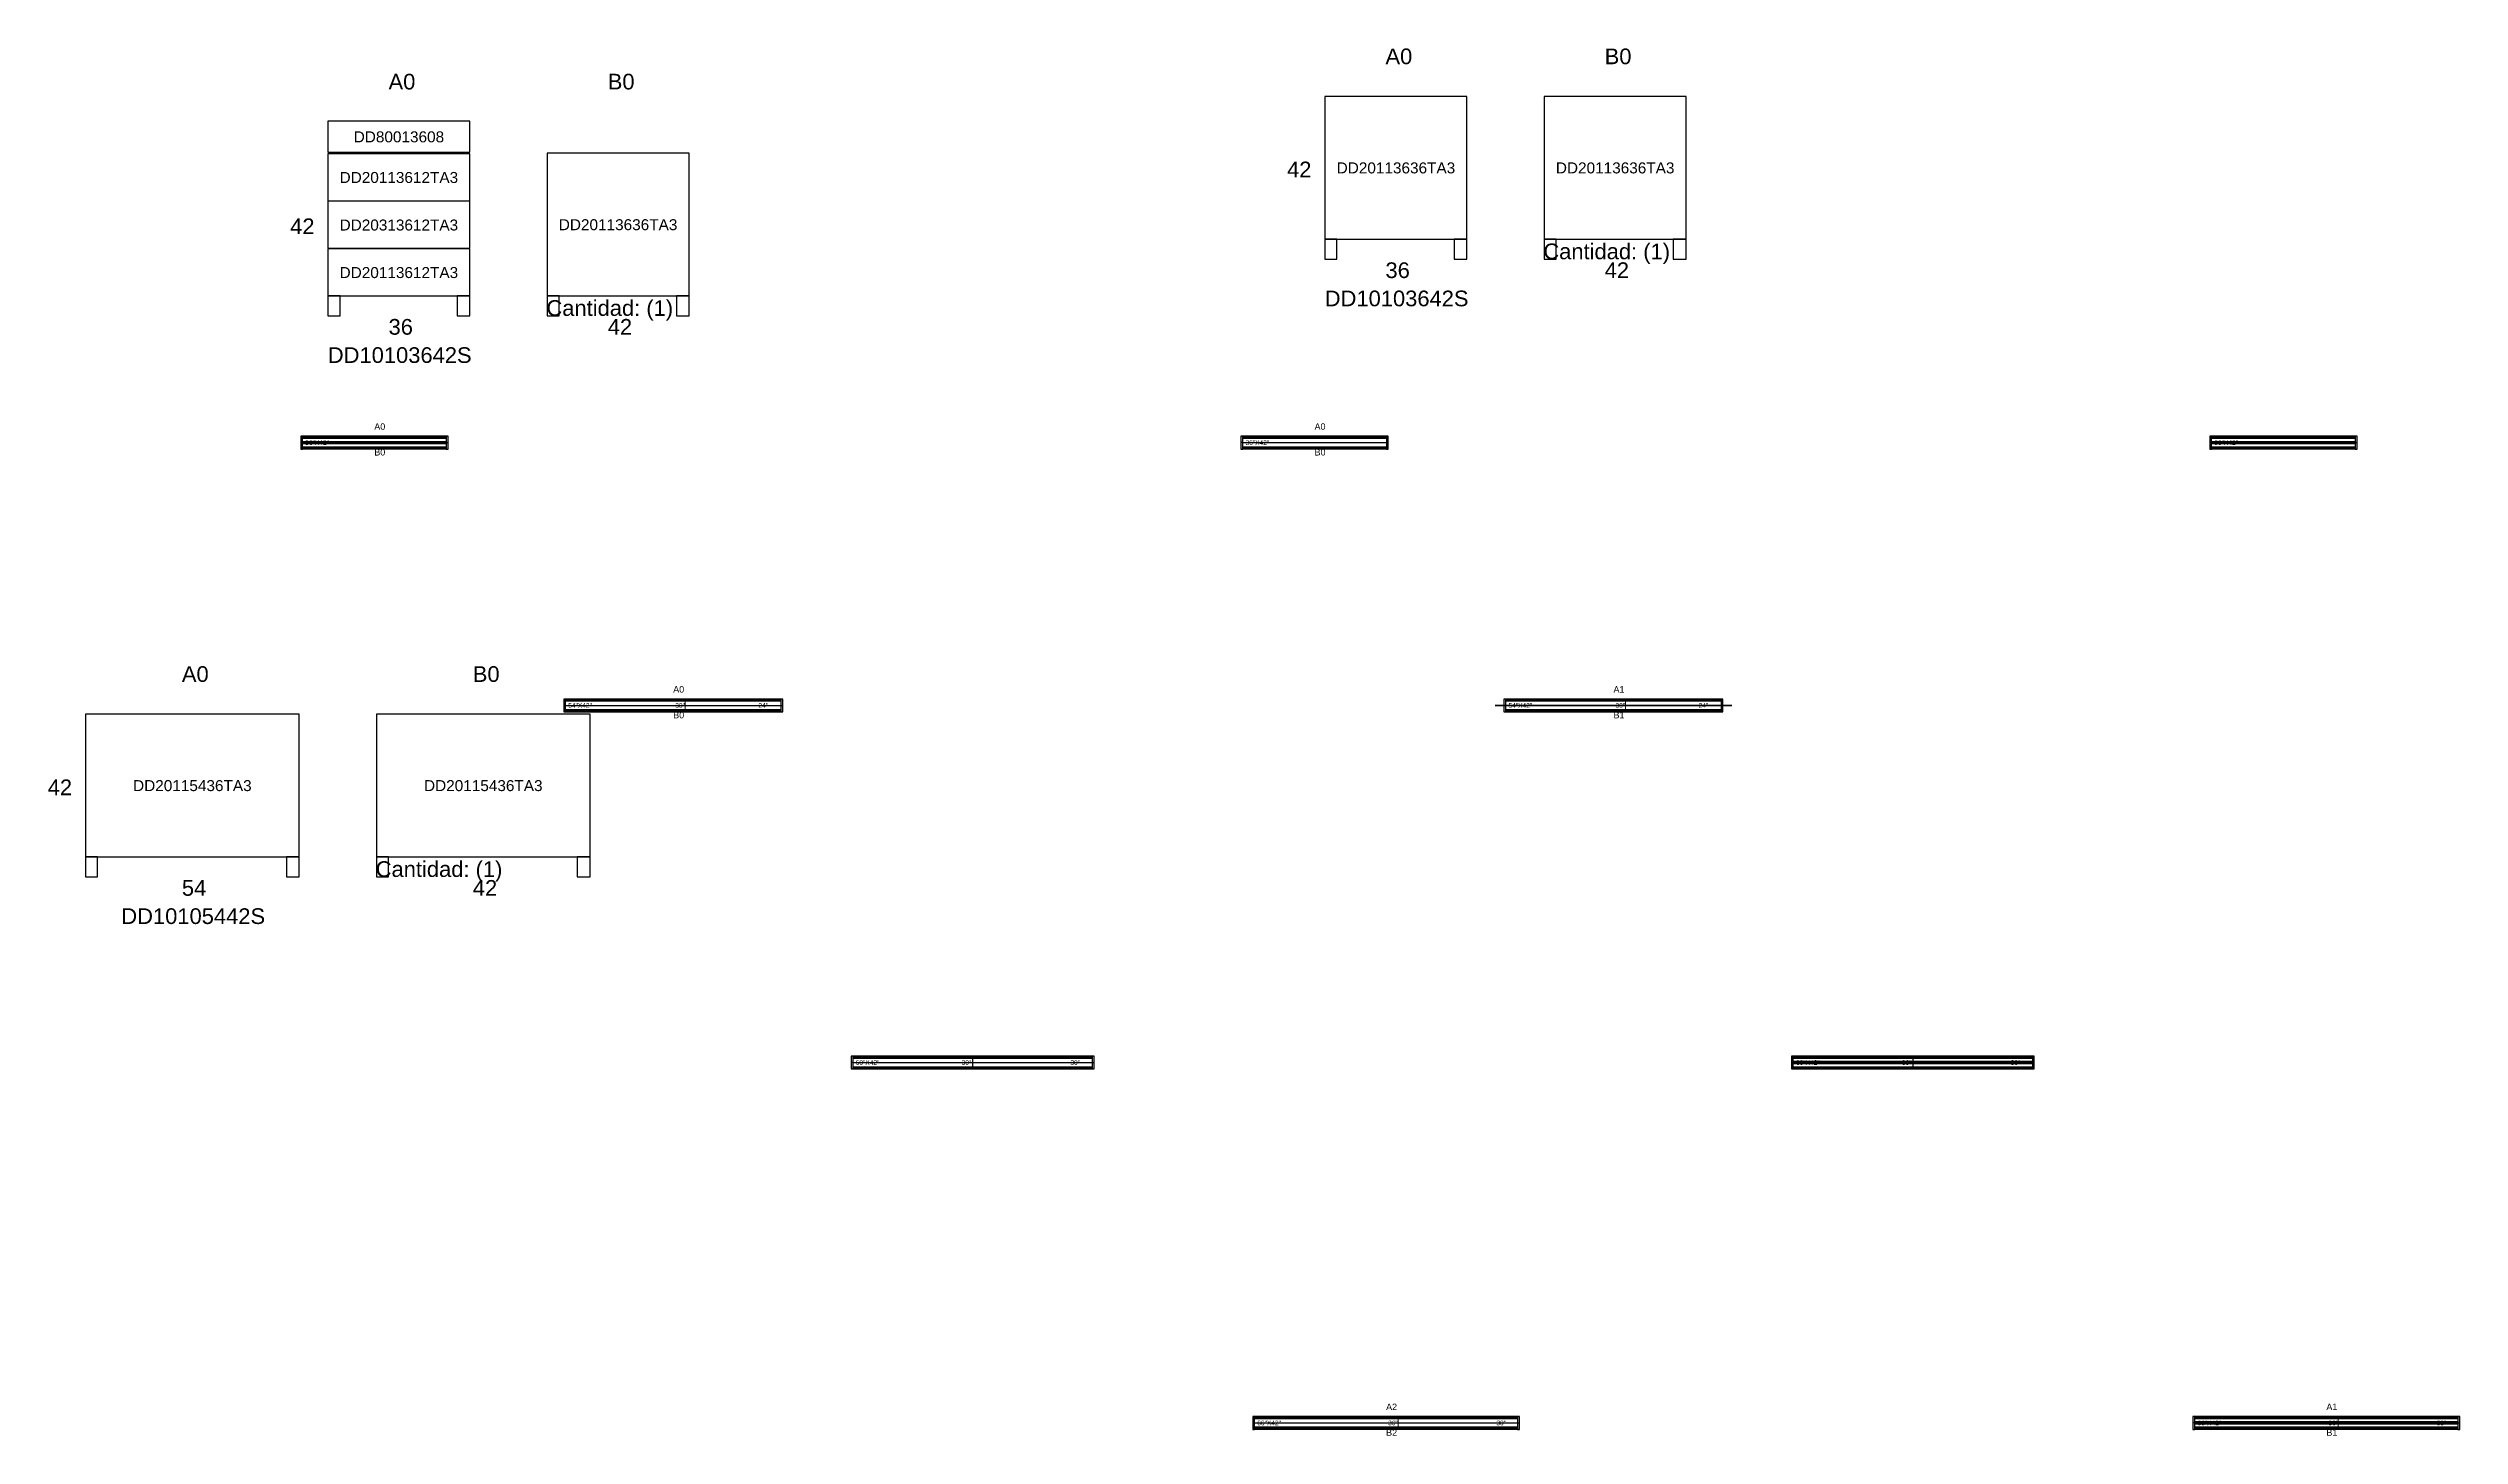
# Model space of a CAD drawing. Header units: millimetres. Extents: x 1377.1 to 1407.3, y 1790.1 to 1799.1.
# Drawn here: x 1377.13 to 1392.5, y 1790.27 to 1799.11 of the extents above; entities that cross this region are included whole.
import ezdxf

# ---------------------------------------------------------------- set-up
doc = ezdxf.new("R2010")
doc.units = ezdxf.units.MM
doc.layers.add('DD2D', color=7, linetype='Continuous')
doc.layers.add('DDReportes', color=7, linetype='Continuous')
doc.styles.get("Standard").update_dxf_attribs({"font": 'arial.ttf'})

# ---------------------------------------------------------------- blocks, each defined once
blk = doc.blocks.new('DD101036422D')
at = {"color": 1, "linetype": 'Continuous', "lineweight": 0}
for p, q in [((0, -0.025), (0, 0.025)), ((0.002, 0.027), (0.021, 0.027)), ((0.002, 0.027), (0.022, 0.027)), ((0.075, 0.027), (0.021, 0.027)), ((0.075, 0.027), (0.075, 0.027)), ((0.076, 0.026), (0.076, 0.034)), ((0.838, 0.034), (0.076, 0.034)), ((0.838, 0.034), (0.838, 0.026)), ((0.84, 0.027), (0.894, 0.027)), ((0.84, 0.027), (0.84, 0.027)), ((0.913, 0.027), (0.893, 0.027)), ((0.913, 0.027), (0.894, 0.027)), ((0.915, -0.025), (0.915, 0.025)), ((0.025, -0.028), (0.002, -0.028)), ((0.025, -0.028), (0.075, -0.028)), ((0.075, -0.028), (0.075, -0.028)), ((0.076, -0.034), (0.076, -0.026)), ((0.838, -0.034), (0.076, -0.034)), ((0.838, -0.026), (0.838, -0.034)), ((0.89, -0.028), (0.84, -0.028)), ((0.84, -0.028), (0.84, -0.028)), ((0.89, -0.028), (0.913, -0.028))]:
    blk.add_line(p, q, dxfattribs=at)
at = {"color": 1}
for p, q in [((0.454, 0.038), (0.461, 0.031)), ((0.454, 0.031), (0.461, 0.038)), ((0.454, -0.038), (0.461, -0.031)), ((0.454, -0.031), (0.461, -0.038))]:
    blk.add_line(p, q, dxfattribs=at)
for centre in [(0.407, -0.034), (0.507, -0.034)]:
    blk.add_circle(centre, 0.005, dxfattribs=at)
at = {"color": 1, "linetype": 'Continuous', "lineweight": 0}
for centre, radius, start, end in [((0.002, 0.025), 0.00203, 90, 180), ((0.075, 0.026), 0.00151, 10.021, 90), ((0.075, 0.026), 0.00151, 0, 10.021), ((0.84, 0.026), 0.00151, 169.979, 180), ((0.84, 0.026), 0.00151, 169.979, 180), ((0.84, 0.026), 0.00151, 90, 169.979), ((0.913, 0.025), 0.00203, 0, 90), ((0.002, -0.025), 0.00203, 180, 270), ((0.075, -0.026), 0.00151, 270, 349.979), ((0.075, -0.026), 0.00151, 349.979, 0), ((0.84, -0.026), 0.00151, 180, 190.021), ((0.84, -0.026), 0.00151, 180, 190.021), ((0.84, -0.026), 0.00151, 190.021, 270), ((0.913, -0.025), 0.00203, 270, 0)]:
    blk.add_arc(centre, radius, start, end, dxfattribs=at)
at = {"color": 1}
for p in [(0.458, 0.034), (0.458, -0.034)]:
    blk.add_point(p, dxfattribs=at)
at = {"insert": (0.017, 0.015), "char_height": 0.03, "attachment_point": 1}
blk.add_mtext_dynamic_manual_height_columns('36"X42"', width=75.49402, gutter_width=12.5, heights=[0], dxfattribs=at)
blk = doc.blocks.new('SPACE_DD10103642')
blk.add_blockref('DD101036422D', (0, 0))
blk = doc.blocks.new('DD3021422D')
for p, q in [((0, 0.041), (0, -0.041)), ((0.012, 0.041), (0, 0.041)), ((0.012, -0.041), (0.012, 0.041)), ((0, -0.041), (0.012, -0.041))]:
    blk.add_line(p, q)
blk = doc.blocks.new('SPACE_DD302142')
blk.add_blockref('DD3021422D', (0, 0))
blk = doc.blocks.new('DD101060422D')
at = {"color": 1, "linetype": 'Continuous', "lineweight": 0}
for p, q in [((0, -0.025), (0, 0.025)), ((0.002, 0.027), (0.021, 0.027)), ((0.002, 0.027), (0.022, 0.027)), ((0.075, 0.027), (0.021, 0.027)), ((0.075, 0.027), (0.075, 0.027)), ((0.076, 0.026), (0.076, 0.034)), ((1.448, 0.034), (0.076, 0.034)), ((1.448, 0.034), (1.448, 0.026)), ((1.449, 0.027), (1.503, 0.027)), ((1.449, 0.027), (1.449, 0.027)), ((1.522, 0.027), (1.502, 0.027)), ((1.522, 0.027), (1.503, 0.027)), ((1.524, -0.025), (1.524, 0.025)), ((0.025, -0.028), (0.002, -0.028)), ((0.025, -0.028), (0.075, -0.028)), ((0.075, -0.028), (0.075, -0.028)), ((0.076, -0.034), (0.076, -0.026)), ((1.448, -0.034), (0.076, -0.034)), ((1.448, -0.026), (1.448, -0.034)), ((1.499, -0.028), (1.449, -0.028)), ((1.449, -0.028), (1.449, -0.028)), ((1.499, -0.028), (1.522, -0.028))]:
    blk.add_line(p, q, dxfattribs=at)
at = {"color": 1}
for p, q in [((0.758, 0.038), (0.766, 0.031)), ((0.758, 0.031), (0.766, 0.038)), ((0.762, 0.034), (0.762, -0.034)), ((0.758, -0.038), (0.766, -0.031)), ((0.758, -0.031), (0.766, -0.038))]:
    blk.add_line(p, q, dxfattribs=at)
for centre in [(0.712, -0.034), (0.812, -0.034)]:
    blk.add_circle(centre, 0.005, dxfattribs=at)
at = {"color": 1, "linetype": 'Continuous', "lineweight": 0}
for centre, radius, start, end in [((0.002, 0.025), 0.00203, 90, 180), ((0.075, 0.026), 0.00151, 10.021, 90), ((0.075, 0.026), 0.00151, 0, 10.021), ((1.449, 0.026), 0.00151, 169.979, 180), ((1.449, 0.026), 0.00151, 169.979, 180), ((1.449, 0.026), 0.00151, 90, 169.979), ((1.522, 0.025), 0.00203, 0, 90), ((0.002, -0.025), 0.00203, 180, 270), ((0.075, -0.026), 0.00151, 270, 349.979), ((0.075, -0.026), 0.00151, 349.979, 0), ((1.449, -0.026), 0.00151, 180, 190.021), ((1.449, -0.026), 0.00151, 180, 190.021), ((1.449, -0.026), 0.00151, 190.021, 270), ((1.522, -0.025), 0.00203, 270, 0)]:
    blk.add_arc(centre, radius, start, end, dxfattribs=at)
at = {"color": 1}
for p in [(0.762, 0.034), (0.762, -0.034)]:
    blk.add_point(p, dxfattribs=at)
at = {"char_height": 0.03, "attachment_point": 1}
for s, insert in [('60"X42"', (0.017, 0.015)), ('30"', (0.692, 0.015)), ('30"', (1.385, 0.015))]:
    blk.add_mtext_dynamic_manual_height_columns(s, width=75.49402, gutter_width=12.5, heights=[0], dxfattribs=dict(at, insert=insert))
blk = doc.blocks.new('SPACE_DD10106042')
blk.add_blockref('DD101060422D', (0, 0))
blk = doc.blocks.new('DD101054422D')
at = {"color": 1, "linetype": 'Continuous', "lineweight": 0}
for p, q in [((0, -0.025), (0, 0.025)), ((0.002, 0.027), (0.021, 0.027)), ((0.002, 0.027), (0.022, 0.027)), ((0.075, 0.027), (0.021, 0.027)), ((0.075, 0.027), (0.075, 0.027)), ((0.077, 0.026), (0.077, 0.034)), ((1.296, 0.034), (0.077, 0.034)), ((0.762, -0.034), (0.762, 0.034)), ((1.296, 0.034), (1.296, 0.026)), ((1.297, 0.027), (1.351, 0.027)), ((1.297, 0.027), (1.297, 0.027)), ((1.37, 0.027), (1.35, 0.027)), ((1.37, 0.027), (1.351, 0.027)), ((1.372, -0.025), (1.372, 0.025)), ((0.025, -0.028), (0.002, -0.028)), ((0.025, -0.028), (0.075, -0.028)), ((0.075, -0.028), (0.075, -0.028)), ((0.077, -0.034), (0.077, -0.026)), ((1.296, -0.034), (0.077, -0.034)), ((1.296, -0.026), (1.296, -0.034)), ((1.347, -0.028), (1.297, -0.028)), ((1.297, -0.028), (1.297, -0.028)), ((1.347, -0.028), (1.37, -0.028))]:
    blk.add_line(p, q, dxfattribs=at)
at = {"color": 1}
for p, q in [((0.682, 0.038), (0.69, 0.031)), ((0.682, 0.031), (0.69, 0.038)), ((0.682, -0.038), (0.69, -0.031)), ((0.682, -0.031), (0.69, -0.038))]:
    blk.add_line(p, q, dxfattribs=at)
for centre in [(0.636, -0.034), (0.736, -0.034)]:
    blk.add_circle(centre, 0.005, dxfattribs=at)
at = {"color": 1, "linetype": 'Continuous', "lineweight": 0}
for centre, radius, start, end in [((0.002, 0.025), 0.00203, 90, 180), ((0.075, 0.026), 0.00151, 10.021, 90), ((0.075, 0.026), 0.00151, 0, 10.021), ((1.297, 0.026), 0.00151, 169.979, 180), ((1.297, 0.026), 0.00151, 169.979, 180), ((1.297, 0.026), 0.00151, 90, 169.979), ((1.37, 0.025), 0.00203, 0, 90), ((0.002, -0.025), 0.00203, 180, 270), ((0.075, -0.026), 0.00151, 270, 349.979), ((0.075, -0.026), 0.00151, 349.979, 0), ((1.297, -0.026), 0.00151, 180, 190.021), ((1.297, -0.026), 0.00151, 180, 190.021), ((1.297, -0.026), 0.00151, 190.021, 270), ((1.37, -0.025), 0.00203, 270, 0)]:
    blk.add_arc(centre, radius, start, end, dxfattribs=at)
at = {"color": 1}
for p in [(0.686, 0.034), (0.686, -0.034)]:
    blk.add_point(p, dxfattribs=at)
at = {"char_height": 0.03, "attachment_point": 1}
for s, insert in [('54"X42"', (0.017, 0.015)), ('30"', (0.699, 0.015)), ('24"', (1.229, 0.015))]:
    blk.add_mtext_dynamic_manual_height_columns(s, width=75.49402, gutter_width=12.5, heights=[0], dxfattribs=dict(at, insert=insert))
blk = doc.blocks.new('SPACE_DD10105442')
blk.add_blockref('DD101054422D', (0, 0))
blk = doc.blocks.new('DD101066422D')
at = {"color": 1, "linetype": 'Continuous', "lineweight": 0}
for p, q in [((0, -0.025), (0, 0.025)), ((0.002, 0.027), (0.021, 0.027)), ((0.002, 0.027), (0.022, 0.027)), ((0.075, 0.027), (0.021, 0.027)), ((0.075, 0.027), (0.075, 0.027)), ((0.076, 0.026), (0.076, 0.034)), ((1.599, 0.034), (0.076, 0.034)), ((0.914, -0.034), (0.914, 0.034)), ((1.599, 0.034), (1.599, 0.026)), ((1.601, 0.027), (1.655, 0.027)), ((1.601, 0.027), (1.601, 0.027)), ((1.674, 0.027), (1.654, 0.027)), ((1.674, 0.027), (1.655, 0.027)), ((1.676, -0.025), (1.676, 0.025)), ((0.025, -0.028), (0.002, -0.028)), ((0.025, -0.028), (0.075, -0.028)), ((0.075, -0.028), (0.075, -0.028)), ((0.076, -0.034), (0.076, -0.026)), ((1.599, -0.034), (0.076, -0.034)), ((1.599, -0.026), (1.599, -0.034)), ((1.651, -0.028), (1.601, -0.028)), ((1.601, -0.028), (1.601, -0.028)), ((1.651, -0.028), (1.674, -0.028))]:
    blk.add_line(p, q, dxfattribs=at)
at = {"color": 1}
for p, q in [((0.834, 0.038), (0.842, 0.031)), ((0.834, 0.031), (0.842, 0.038)), ((0.834, -0.038), (0.842, -0.031)), ((0.834, -0.031), (0.842, -0.038))]:
    blk.add_line(p, q, dxfattribs=at)
for centre in [(0.788, -0.034), (0.888, -0.034)]:
    blk.add_circle(centre, 0.005, dxfattribs=at)
at = {"color": 1, "linetype": 'Continuous', "lineweight": 0}
for centre, radius, start, end in [((0.002, 0.025), 0.00203, 90, 180), ((0.075, 0.026), 0.00151, 10.021, 90), ((0.075, 0.026), 0.00151, 0, 10.021), ((1.601, 0.026), 0.00151, 169.979, 180), ((1.601, 0.026), 0.00151, 169.979, 180), ((1.601, 0.026), 0.00151, 90, 169.979), ((1.674, 0.025), 0.00203, 0, 90), ((0.002, -0.025), 0.00203, 180, 270), ((0.075, -0.026), 0.00151, 270, 349.979), ((0.075, -0.026), 0.00151, 349.979, 0), ((1.601, -0.026), 0.00151, 180, 190.021), ((1.601, -0.026), 0.00151, 180, 190.021), ((1.601, -0.026), 0.00151, 190.021, 270), ((1.674, -0.025), 0.00203, 270, 0)]:
    blk.add_arc(centre, radius, start, end, dxfattribs=at)
at = {"color": 1}
for p in [(0.838, 0.034), (0.838, -0.034)]:
    blk.add_point(p, dxfattribs=at)
at = {"char_height": 0.03, "attachment_point": 1}
for s, insert in [('66"X42"', (0.017, 0.015)), ('36"', (0.851, 0.015)), ('30"', (1.541, 0.015))]:
    blk.add_mtext_dynamic_manual_height_columns(s, width=75.49402, gutter_width=12.5, heights=[0], dxfattribs=dict(at, insert=insert))
blk = doc.blocks.new('SPACE_DD10106642')
blk.add_blockref('DD101066422D', (0, 0))

msp = doc.modelspace()

# ---------------------------------------------------------------- linework, layer by layer
for points in [[(1378.748, 1796.63), (1379.663, 1796.63), (1379.663, 1796.642), (1378.748, 1796.642)], [(1378.748, 1796.595), (1379.663, 1796.595), (1379.663, 1796.607), (1378.748, 1796.607)], [(1378.748, 1796.561), (1379.663, 1796.561), (1379.663, 1796.573), (1378.748, 1796.573)], [(1384.74, 1796.63), (1385.655, 1796.63), (1385.655, 1796.642), (1384.74, 1796.642)], [(1384.74, 1796.561), (1385.655, 1796.561), (1385.655, 1796.573), (1384.74, 1796.573)], [(1390.914, 1796.63), (1391.829, 1796.63), (1391.829, 1796.642), (1390.914, 1796.642)], [(1390.914, 1796.595), (1391.829, 1796.595), (1391.829, 1796.607), (1390.914, 1796.607)], [(1390.914, 1796.561), (1391.829, 1796.561), (1391.829, 1796.573), (1390.914, 1796.573)], [(1380.424, 1794.955), (1381.796, 1794.955), (1381.796, 1794.967), (1380.424, 1794.967)], [(1380.424, 1794.886), (1381.796, 1794.886), (1381.796, 1794.898), (1380.424, 1794.898)], [(1386.416, 1794.955), (1387.788, 1794.955), (1387.788, 1794.967), (1386.416, 1794.967)], [(1386.416, 1794.886), (1387.788, 1794.886), (1387.788, 1794.898), (1386.416, 1794.898)], [(1382.256, 1792.678), (1383.78, 1792.678), (1383.78, 1792.69), (1382.256, 1792.69)], [(1388.248, 1792.678), (1389.772, 1792.678), (1389.772, 1792.69), (1388.248, 1792.69)], [(1382.256, 1792.609), (1383.78, 1792.609), (1383.78, 1792.621), (1382.256, 1792.621)], [(1388.248, 1792.644), (1389.772, 1792.644), (1389.772, 1792.656), (1388.248, 1792.656)], [(1388.248, 1792.609), (1389.772, 1792.609), (1389.772, 1792.621), (1388.248, 1792.621)], [(1384.815, 1790.381), (1386.491, 1790.381), (1386.491, 1790.393), (1384.815, 1790.393)], [(1390.807, 1790.381), (1392.483, 1790.381), (1392.483, 1790.393), (1390.807, 1790.393)], [(1384.815, 1790.313), (1386.491, 1790.313), (1386.491, 1790.325), (1384.815, 1790.325)], [(1390.807, 1790.347), (1392.483, 1790.347), (1392.483, 1790.359), (1390.807, 1790.359)], [(1390.807, 1790.313), (1392.483, 1790.313), (1392.483, 1790.325), (1390.807, 1790.325)]]:
    msp.add_lwpolyline(points, close=True)
at = {"color": 1, "true_color": 0xff0000}
msp.add_lwpolyline([(1386.348, 1794.926), (1387.857, 1794.926), (1387.857, 1794.926), (1386.348, 1794.926)], close=True, dxfattribs=at)
msp.add_lwpolyline([(1386.348, 1794.926), (1387.857, 1794.926), (1387.857, 1794.926), (1386.348, 1794.926)], close=True, dxfattribs=at)
at = {"layer": 'DD2D'}
for p, q in [((1378.748, 1796.601), (1378.736, 1796.601)), ((1378.748, 1796.636), (1379.663, 1796.636)), ((1378.748, 1796.601), (1379.663, 1796.601)), ((1378.748, 1796.601), (1379.663, 1796.601)), ((1378.748, 1796.567), (1379.663, 1796.567)), ((1379.663, 1796.601), (1379.675, 1796.601)), ((1384.74, 1796.601), (1384.728, 1796.601)), ((1384.74, 1796.636), (1385.655, 1796.636)), ((1384.74, 1796.601), (1385.655, 1796.601)), ((1384.74, 1796.567), (1385.655, 1796.567)), ((1385.655, 1796.601), (1385.667, 1796.601)), ((1390.914, 1796.601), (1390.902, 1796.601)), ((1390.914, 1796.636), (1391.829, 1796.636)), ((1390.914, 1796.601), (1391.829, 1796.601)), ((1390.914, 1796.601), (1391.829, 1796.601)), ((1390.914, 1796.567), (1391.829, 1796.567)), ((1391.829, 1796.601), (1391.841, 1796.601)), ((1380.424, 1794.926), (1380.412, 1794.926)), ((1380.424, 1794.961), (1381.796, 1794.961)), ((1380.424, 1794.926), (1381.796, 1794.926)), ((1380.424, 1794.892), (1381.796, 1794.892)), ((1381.796, 1794.926), (1381.808, 1794.926)), ((1386.416, 1794.926), (1386.404, 1794.926)), ((1386.416, 1794.961), (1387.788, 1794.961)), ((1386.416, 1794.926), (1387.788, 1794.926)), ((1386.416, 1794.892), (1387.788, 1794.892)), ((1387.788, 1794.926), (1387.8, 1794.926)), ((1382.256, 1792.684), (1383.78, 1792.684)), ((1388.248, 1792.684), (1389.772, 1792.684)), ((1382.256, 1792.65), (1382.244, 1792.65)), ((1382.256, 1792.65), (1383.78, 1792.65)), ((1382.256, 1792.615), (1383.78, 1792.615)), ((1383.78, 1792.65), (1383.792, 1792.65)), ((1388.248, 1792.65), (1388.236, 1792.65)), ((1388.248, 1792.65), (1389.772, 1792.65)), ((1388.248, 1792.65), (1389.772, 1792.65)), ((1388.248, 1792.615), (1389.772, 1792.615)), ((1389.772, 1792.65), (1389.784, 1792.65)), ((1384.815, 1790.387), (1386.491, 1790.387)), ((1390.807, 1790.387), (1392.483, 1790.387)), ((1384.815, 1790.353), (1384.803, 1790.353)), ((1384.815, 1790.353), (1386.491, 1790.353)), ((1384.815, 1790.319), (1386.491, 1790.319)), ((1386.491, 1790.353), (1386.503, 1790.353)), ((1390.807, 1790.353), (1390.795, 1790.353)), ((1390.807, 1790.353), (1392.483, 1790.353)), ((1390.807, 1790.353), (1392.483, 1790.353)), ((1390.807, 1790.319), (1392.483, 1790.319)), ((1392.483, 1790.353), (1392.495, 1790.353))]:
    msp.add_line(p, q, dxfattribs=at)
at = {"layer": 'DDReportes'}
for points in [[(1385.263, 1797.898), (1386.168, 1797.898), (1386.168, 1798.807), (1385.263, 1798.807)], [(1386.66, 1797.898), (1387.565, 1797.898), (1387.565, 1798.807), (1386.66, 1798.807)], [(1378.91, 1798.452), (1379.815, 1798.452), (1379.815, 1798.65), (1378.91, 1798.65)], [(1378.91, 1798.143), (1379.815, 1798.143), (1379.815, 1798.442), (1378.91, 1798.442)], [(1380.307, 1797.537), (1381.212, 1797.537), (1381.212, 1798.446), (1380.307, 1798.446)], [(1378.91, 1797.84), (1379.815, 1797.84), (1379.815, 1798.139), (1378.91, 1798.139)], [(1385.263, 1797.77), (1385.34, 1797.77), (1385.34, 1797.898), (1385.263, 1797.898)], [(1386.086, 1797.77), (1386.168, 1797.77), (1386.168, 1797.898), (1386.086, 1797.898)], [(1386.66, 1797.77), (1386.737, 1797.77), (1386.737, 1797.898), (1386.66, 1797.898)], [(1387.483, 1797.77), (1387.565, 1797.77), (1387.565, 1797.898), (1387.483, 1797.898)], [(1378.91, 1797.537), (1379.815, 1797.537), (1379.815, 1797.836), (1378.91, 1797.836)], [(1378.91, 1797.409), (1378.987, 1797.409), (1378.987, 1797.537), (1378.91, 1797.537)], [(1379.733, 1797.409), (1379.815, 1797.409), (1379.815, 1797.537), (1379.733, 1797.537)], [(1380.307, 1797.409), (1380.384, 1797.409), (1380.384, 1797.537), (1380.307, 1797.537)], [(1381.13, 1797.409), (1381.212, 1797.409), (1381.212, 1797.537), (1381.13, 1797.537)], [(1377.365, 1793.961), (1378.727, 1793.961), (1378.727, 1794.87), (1377.365, 1794.87)], [(1379.219, 1793.961), (1380.581, 1793.961), (1380.581, 1794.87), (1379.219, 1794.87)], [(1377.365, 1793.833), (1377.442, 1793.833), (1377.442, 1793.961), (1377.365, 1793.961)], [(1378.645, 1793.833), (1378.727, 1793.833), (1378.727, 1793.961), (1378.645, 1793.961)], [(1379.219, 1793.833), (1379.296, 1793.833), (1379.296, 1793.961), (1379.219, 1793.961)], [(1380.499, 1793.833), (1380.581, 1793.833), (1380.581, 1793.961), (1380.499, 1793.961)]]:
    msp.add_lwpolyline(points, close=True, dxfattribs=at)

# ---------------------------------------------------------------- block references
at = {"rotation": 180}
for p in [(1378.748, 1796.601), (1384.74, 1796.601), (1390.914, 1796.601), (1380.424, 1794.926), (1386.416, 1794.926), (1382.256, 1792.65), (1388.248, 1792.65), (1384.815, 1790.353), (1390.807, 1790.353)]:
    msp.add_blockref('SPACE_DD302142', p, dxfattribs=at)
for name, p in [('SPACE_DD10103642', (1378.748, 1796.601)), ('SPACE_DD302142', (1379.663, 1796.601)), ('SPACE_DD10103642', (1384.74, 1796.601)), ('SPACE_DD302142', (1385.655, 1796.601)), ('SPACE_DD10103642', (1390.914, 1796.601)), ('SPACE_DD302142', (1391.829, 1796.601)), ('SPACE_DD10105442', (1380.424, 1794.926)), ('SPACE_DD302142', (1381.796, 1794.926)), ('SPACE_DD10105442', (1386.416, 1794.926)), ('SPACE_DD302142', (1387.788, 1794.926)), ('SPACE_DD10106042', (1382.256, 1792.65)), ('SPACE_DD302142', (1383.78, 1792.65)), ('SPACE_DD10106042', (1388.248, 1792.65)), ('SPACE_DD302142', (1389.772, 1792.65)), ('SPACE_DD10106642', (1384.815, 1790.353)), ('SPACE_DD302142', (1386.491, 1790.353)), ('SPACE_DD10106642', (1390.807, 1790.353)), ('SPACE_DD302142', (1392.483, 1790.353))]:
    msp.add_blockref(name, p)

# ---------------------------------------------------------------- texts
at = {"layer": 'DDReportes'}
for s, height, p in [('A0', 0.1, (1385.649, 1799.013)), ('B0', 0.1, (1387.046, 1799.013)), ('A0', 0.1, (1379.296, 1798.852)), ('B0', 0.1, (1380.693, 1798.852)), ('DD80013608', 0.07, (1379.074, 1798.515)), ('42', 0.1, (1385.022, 1798.292)), ('DD20113636TA3', 0.07, (1385.338, 1798.317)), ('DD20113636TA3', 0.07, (1386.735, 1798.317)), ('DD20113612TA3', 0.07, (1378.984, 1798.256)), ('42', 0.1, (1378.669, 1797.93)), ('DD20313612TA3', 0.07, (1378.984, 1797.953)), ('DD20113636TA3', 0.07, (1380.381, 1797.955)), ('36', 0.1, (1385.649, 1797.65)), ('Cantidad: (1)', 0.1, (1386.655, 1797.77)), ('42', 0.1, (1387.046, 1797.65)), ('DD20113612TA3', 0.07, (1378.984, 1797.65)), ('Cantidad: (1)', 0.1, (1380.302, 1797.409)), ('DD10103642S', 0.1, (1385.262, 1797.47)), ('36', 0.1, (1379.296, 1797.289)), ('42', 0.1, (1380.693, 1797.289)), ('DD10103642S', 0.1, (1378.909, 1797.109)), ('A0', 0.041, (1379.205, 1796.683)), ('A0', 0.041, (1385.197, 1796.683)), ('B0', 0.041, (1379.205, 1796.519)), ('B0', 0.041, (1385.197, 1796.519)), ('A0', 0.1, (1377.979, 1795.076)), ('B0', 0.1, (1379.833, 1795.076)), ('A0', 0.041, (1381.11, 1795.008)), ('A1', 0.041, (1387.102, 1795.008)), ('B0', 0.041, (1381.11, 1794.844)), ('B1', 0.041, (1387.102, 1794.844)), ('42', 0.1, (1377.124, 1794.354)), ('DD20115436TA3', 0.07, (1377.668, 1794.38)), ('DD20115436TA3', 0.07, (1379.522, 1794.38)), ('Cantidad: (1)', 0.1, (1379.214, 1793.833)), ('54', 0.1, (1377.979, 1793.713)), ('42', 0.1, (1379.833, 1793.713)), ('DD10105442S', 0.1, (1377.593, 1793.533)), ('A2', 0.041, (1385.653, 1790.435)), ('A1', 0.041, (1391.645, 1790.435)), ('B2', 0.041, (1385.653, 1790.271)), ('B1', 0.041, (1391.645, 1790.271))]:
    msp.add_text(s, height=height, dxfattribs=at).set_placement(p)

doc.saveas('drawing.dxf')
